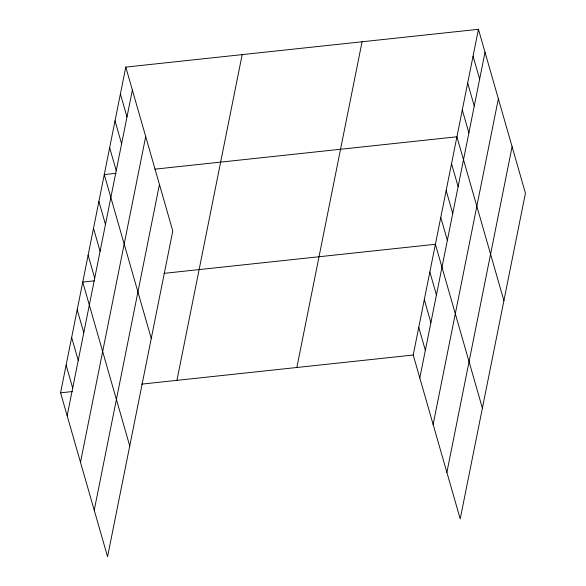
<?xml version="1.0" encoding="UTF-8"?>
<svg xmlns="http://www.w3.org/2000/svg" width="586" height="586" viewBox="0 0 586 586"><rect width="100%" height="100%" fill="white"/><g stroke="black" fill="none" stroke-linecap="round" stroke-linejoin="round"><path stroke-width="0.88" d="M125.785 67.097L172.782 230.979L107.56 556.7L60.57 392.818L125.785 67.097L478.44 29.3L525.43 193.182L460.215 518.903L413.218 355.021L478.44 29.3M67.148 415.774L132.37 90.054M80.487 462.281L145.709 136.56M94.229 510.194L159.443 184.473M176.943 380.343L242.165 54.623M296.846 367.495L362.067 41.774M419.803 377.977L485.025 52.257M433.135 424.484L498.356 98.763M446.876 472.397L512.098 146.676M115.991 173.324L104.264 174.584L151.261 338.466M154.785 169.171L456.919 136.787L503.909 300.669M94.471 280.811L82.743 282.071L129.733 445.953M163.934 273.369L435.391 244.274L482.388 408.164M60.57 392.818L72.298 391.558M141.761 384.116L413.218 355.021M473.056 56.175L479.641 79.132M467.679 83.044L474.257 106M462.295 109.919L468.881 132.876M451.535 163.662L458.12 186.619M446.158 190.531L452.736 213.487M440.775 217.406L447.36 240.363M429.853 271.963L436.431 294.919M424.308 299.651L430.893 322.608M418.763 327.332L425.348 350.289M120.408 93.965L126.986 116.922M115.024 120.841L121.61 143.797M109.648 147.709L116.226 170.665M98.888 201.452L105.465 224.409M93.504 228.328L100.089 251.284M88.12 255.196L94.705 278.152M77.198 309.76L83.783 332.716M71.653 337.441L78.238 360.397M66.108 365.129L72.693 388.086"/></g></svg>
